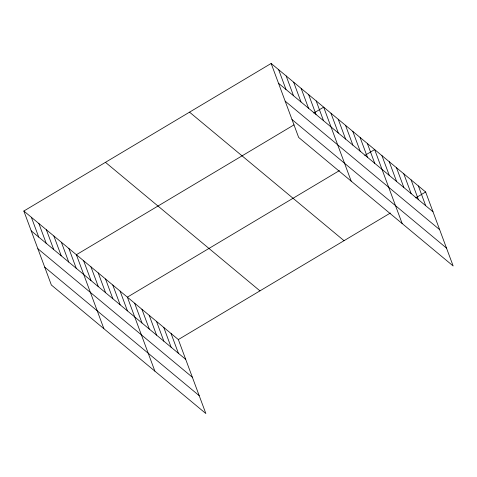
<?xml version="1.0" encoding="UTF-8"?>
<svg xmlns="http://www.w3.org/2000/svg" width="477" height="477" viewBox="0 0 477 477"><rect width="100%" height="100%" fill="white"/><g stroke="black" fill="none" stroke-linecap="round" stroke-linejoin="round"><path stroke-width="0.72" d="M23.85 211.031L178.344 339.564L205.855 413.547L51.361 285.013L23.85 211.031L271.145 63.453L425.639 191.987L453.15 265.969L298.656 137.436L271.145 63.453M293.999 124.861L76.38 254.736L103.891 328.719M313.777 113.055L323.668 107.152L351.185 181.135M339.415 170.599L127.359 297.147L154.876 371.13M364.762 155.472L374.654 149.569L402.165 223.552M178.344 339.564L390.395 213.016M415.747 197.889L425.639 191.987M278.508 83.254L433.003 211.788M285.157 101.136L439.651 229.664M292.007 119.554L446.502 248.088M189.536 112.155L344.03 240.688M105.459 162.329L259.947 290.863M31.214 230.832L185.708 359.366M37.862 248.714L192.356 377.247M44.713 267.138L199.207 395.666M418.353 185.923L425.717 205.724M411.073 179.865L418.436 199.666M403.786 173.807L411.15 193.608M396.506 167.749L403.87 187.55M389.22 161.691L396.584 181.487M381.94 155.627L389.304 175.429M367.373 143.511L374.737 163.313M360.087 137.454L367.451 157.249M352.807 131.39L360.171 151.191M345.521 125.332L352.885 145.133M338.235 119.274L345.604 139.075M330.955 113.216L338.318 133.011M316.168 100.909L323.531 120.711M308.661 94.667L316.03 114.468M301.16 88.424L308.524 108.225M293.653 82.181L301.017 101.983M286.152 75.938L293.516 95.74M278.646 69.696L286.009 89.497M171.058 333.506L178.422 353.308M163.778 327.449L171.142 347.244M156.492 321.385L163.855 341.186M149.212 315.327L156.575 335.128M141.925 309.269L149.289 329.07M134.645 303.211L142.009 323.012M120.079 291.089L127.442 310.891M112.793 285.031L120.156 304.833M105.512 278.973L112.876 298.775M98.226 272.91L105.59 292.711M90.946 266.852L98.31 286.653M83.66 260.794L91.024 280.595M68.873 248.493L76.237 268.295M61.372 242.25L68.736 262.046M53.865 236.002L61.229 255.803M46.364 229.759L53.728 249.56M38.858 223.516L46.221 243.318M31.357 217.273L38.72 237.075"/></g></svg>
